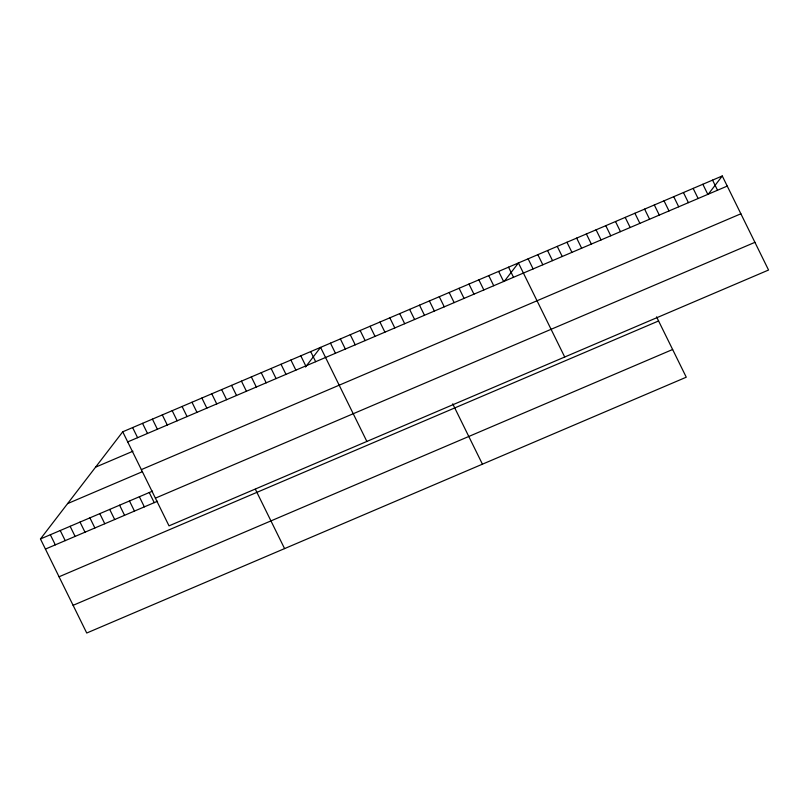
<?xml version="1.0" encoding="UTF-8"?>
<svg xmlns="http://www.w3.org/2000/svg" width="809" height="809" viewBox="0 0 809 809"><rect width="100%" height="100%" fill="white"/><g stroke="black" fill="none" stroke-linecap="round" stroke-linejoin="round"><path stroke-width="1.21" d="M656.564 316.855L686.265 377.206L86.735 633.022L40.45 538.966L122.735 431.794L722.265 175.978L768.55 270.034L169.02 525.86L122.735 431.794M305.499 367.023L320.576 347.374L366.861 441.431M504.846 280.632L518.427 262.955L564.712 357.012M708.694 193.654L722.265 175.978M127.711 441.906L727.24 186.09M95.583 467.167L132.949 451.22M141.342 469.614L740.872 213.788M67.602 503.602L142.344 471.708M40.45 538.966L152.557 491.124M155.389 498.152L754.918 242.336M45.425 549.078L157.543 501.236M59.057 576.777L658.587 320.961M73.103 605.324L672.633 349.498M712.557 180.114L717.532 190.226M702.849 184.26L707.824 194.372M693.151 188.396L698.127 198.508M683.443 192.542L688.419 202.655M673.735 196.688L678.711 206.801M664.027 200.824L669.003 210.937M654.319 204.97L659.295 215.083M644.611 209.106L649.587 219.219M634.903 213.252L639.879 223.365M625.195 217.388L630.181 227.501M615.497 221.535L620.473 231.647M605.789 225.681L610.765 235.793M596.081 229.817L601.057 239.929M586.373 233.963L591.349 244.075M576.665 238.099L581.641 248.211M566.957 242.245L571.933 252.357M557.249 246.381L562.225 256.493M547.551 250.527L552.527 260.64M537.843 254.673L542.819 264.786M528.135 258.809L533.111 268.922M508.537 267.172L513.513 277.285M498.637 271.399L503.623 281.512M488.747 275.616L493.723 285.729M478.857 279.833L483.833 289.946M468.967 284.06L473.943 294.173M459.077 288.277L464.053 298.39M449.177 292.504L454.152 302.617M439.287 296.721L444.262 306.833M429.397 300.948L434.372 311.06M419.507 305.165L424.482 315.277M409.607 309.382L414.592 319.494M452.727 403.833L482.427 464.184M399.717 313.609L404.692 323.721M389.827 317.826L394.802 327.938M379.937 322.053L384.912 332.165M370.047 326.27L375.022 336.382M360.147 330.487L365.122 340.599M350.257 334.714L355.232 344.826M340.367 338.931L345.342 349.043M330.476 343.158L335.452 353.27M310.686 351.591L315.662 361.704M300.796 355.818L305.772 365.931M290.906 360.035L295.882 370.148M281.016 364.262L285.992 374.375M271.116 368.479L276.091 378.592M261.226 372.706L266.201 382.819M251.336 376.923L256.311 387.036M241.446 381.14L246.421 391.253M231.546 385.367L236.531 395.48M221.656 389.584L226.631 399.697M211.766 393.811L216.741 403.924M255.391 489.283L284.576 548.603M201.876 398.028L206.851 408.141M191.986 402.245L196.961 412.357M182.086 406.472L187.061 416.584M172.196 410.689L177.171 420.801M162.306 414.916L167.281 425.028M152.416 419.133L157.391 429.245M142.526 423.35L147.501 433.462M132.625 427.577L137.601 437.689M149.26 492.539L154.236 502.652M139.37 496.756L144.346 506.869M129.48 500.973L134.456 511.086M119.59 505.2L124.566 515.313M109.7 509.417L114.676 519.53M99.8 513.644L104.776 523.757M89.91 517.861L94.886 527.974M80.02 522.078L84.996 532.191M70.13 526.305L75.106 536.418M60.23 530.522L65.216 540.634M50.34 534.749L55.315 544.861"/></g></svg>
